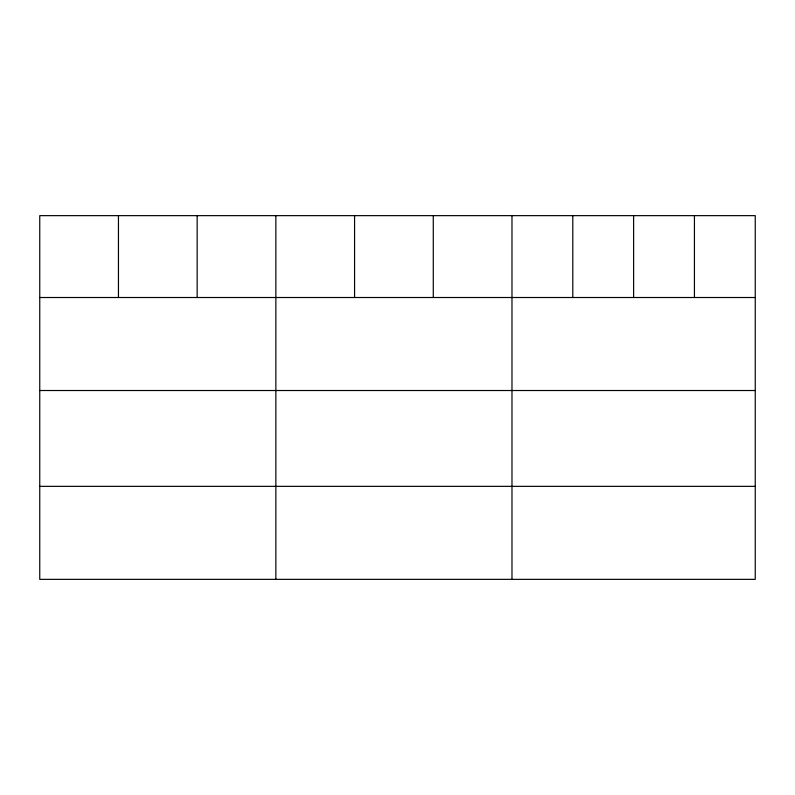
<?xml version="1.0" encoding="UTF-8"?>
<svg xmlns="http://www.w3.org/2000/svg" width="795" height="795" viewBox="0 0 795 795"><rect width="100%" height="100%" fill="white"/><g stroke="black" fill="none" stroke-linecap="round" stroke-linejoin="round"><path stroke-width="1.19" d="M755.25 297.509L755.25 579.356L39.75 579.356L39.75 215.644L755.25 215.644L755.25 297.509L39.75 297.509M39.75 390.514L755.25 390.514M39.75 486.351L755.25 486.351M694.433 215.644L694.433 297.509M633.615 215.644L633.615 297.509M572.798 215.644L572.798 297.509M511.98 215.644L511.98 579.356M433.275 215.644L433.275 297.509M354.57 215.644L354.57 297.509M275.865 215.644L275.865 579.356M197.16 215.644L197.16 297.509M118.455 215.644L118.455 297.509"/></g></svg>
